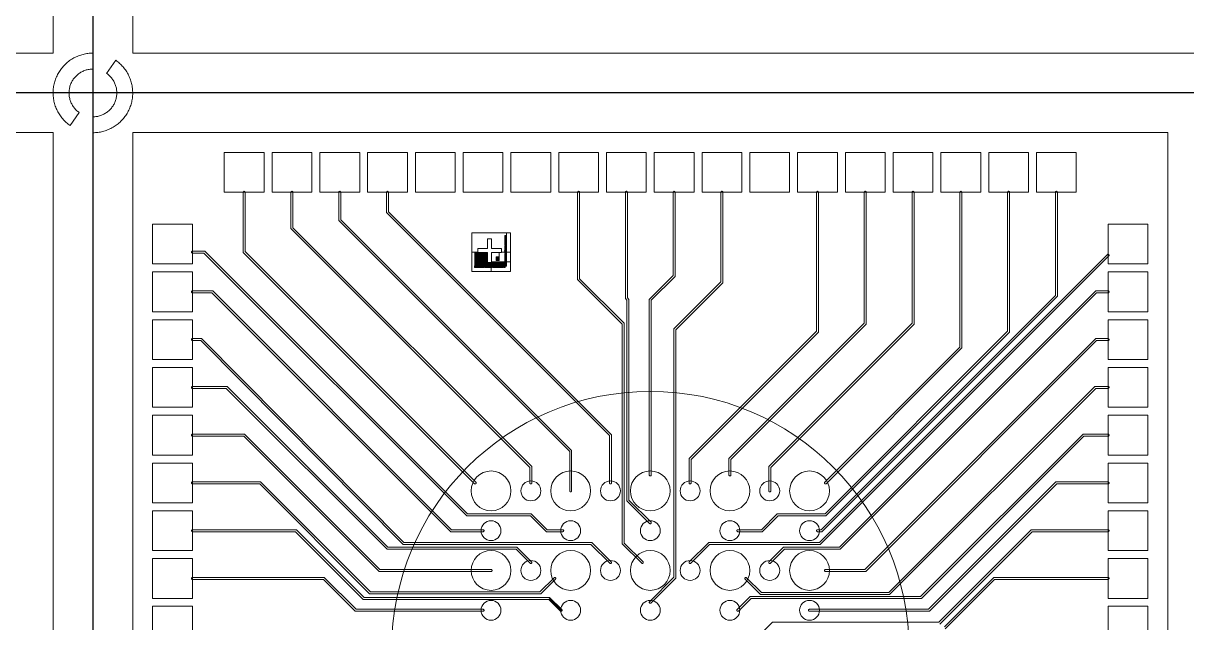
# Model space of a CAD drawing. Extents: x -17000 to 83000, y -71302 to 39000.
# Drawn here: x 43125 to 57737, y -39656 to -32126 of the extents above; entities that cross this region are included whole.
import ezdxf

# ---------------------------------------------------------------- set-up
doc = ezdxf.new("R2010")
doc.units = 0
doc.layers.get('0').update_dxf_attribs({"lineweight": 25, "true_color": 0xffffff})
for name, color, linetype, lineweight, true_color in [('Alighners', 3, 'Continuous', 5, 0x00ff00), ('Boundaries', 6, 'Continuous', 5, 0xff00ff), ('Central Electrodes', 5, 'Continuous', 5, 0x0000ff), ('Connectors', 4, 'Continuous', 5, 0x00ffff), ('Dicing', 1, 'Continuous', 25, 0xff0000)]:
    doc.layers.add(name, color=color, linetype=linetype, lineweight=lineweight, true_color=true_color)

# ---------------------------------------------------------------- blocks, each defined once
blk = doc.blocks.new('Half_moon_alignment1')
at = {"layer": 'Alighners'}
for points in [[(-286.79, -409.58), (-299.5, -400.5), (-311.75, -391), (-324, -381), (-335.75, -370.75), (-347, -360), (-358, -349), (-368.75, -337.5), (-379.25, -326), (-389.25, -314), (-398.75, -301.5), (-408, -289), (-417, -276), (-425.25, -263), (-433.25, -249.5), (-441, -236), (-448, -222), (-454.75, -208), (-461, -193.5), (-466.75, -179), (-472.25, -164.5), (-477.25, -149.5), (-481.5, -134.5), (-485.5, -119.5), (-489, -104.25), (-492, -89), (-494.5, -73.5), (-496.75, -58), (-498.25, -42.5), (-499.25, -27), (-500, -11.25), (-500, 4.25), (-499.75, 20), (-498.75, 35.5), (-497.5, 51), (-495.5, 66.5), (-493.25, 82), (-490.5, 97.5), (-487.25, 112.75), (-483.5, 127.75), (-479.25, 143), (-474.5, 157.75), (-469.25, 172.5), (-463.75, 187), (-457.75, 201.5), (-451, 215.75), (-444.25, 229.75), (-436.75, 243.5), (-429, 257), (-420.75, 270.25), (-412, 283.25), (-403, 296), (-393.5, 308.5), (-383.75, 320.5), (-373.5, 332.5), (-363, 344), (-352, 355), (-340.75, 366), (-329.25, 376.5), (-317.25, 386.5), (-305, 396.25), (-292.5, 405.5), (-279.75, 414.5), (-266.5, 423), (-253.25, 431.25), (-239.75, 438.75), (-225.75, 446), (-211.75, 453), (-197.5, 459.25), (-183, 465.25), (-168.5, 470.75), (-153.75, 475.75), (-138.75, 480.5), (-123.75, 484.5), (-108.5, 488), (-93.25, 491.25), (-77.75, 494), (-62.25, 496.25), (-46.75, 497.75), (-31.25, 499), (-15.5, 499.75), (0, 500), (0, 300), (-12, 299.75), (-24, 299), (-36, 297.75), (-48, 296.25), (-59.75, 294), (-71.5, 291.25), (-83.25, 288.25), (-94.75, 284.75), (-106.25, 280.75), (-117.25, 276.25), (-128.25, 271.25), (-139, 265.75), (-149.75, 260), (-160, 253.75), (-170, 247.25), (-179.75, 240.25), (-189.25, 232.75), (-198.5, 225), (-207.5, 216.75), (-216, 208.25), (-224.25, 199.5), (-232, 190.25), (-239.5, 180.75), (-246.5, 171), (-253.25, 161), (-259.5, 150.75), (-265.25, 140.25), (-270.75, 129.5), (-275.75, 118.5), (-280.25, 107.25), (-284.25, 96), (-288, 84.5), (-291, 72.75), (-293.75, 61), (-296, 49.25), (-297.75, 37.25), (-299, 25.25), (-299.75, 13.25), (-300, 1.25), (-299.75, -10.75), (-299.25, -22.75), (-298, -34.75), (-296.25, -46.75), (-294.25, -58.75), (-291.75, -70.5), (-288.5, -82), (-285, -93.5), (-281, -105), (-276.75, -116.25), (-271.75, -127.25), (-266.5, -138), (-260.75, -148.5), (-254.5, -159), (-248, -169), (-241, -178.75), (-233.5, -188.25), (-225.75, -197.5), (-217.75, -206.5), (-209.25, -215), (-200.5, -223.25), (-191.25, -231.25), (-181.75, -238.75), (-172.07, -245.75)], [(0, -500), (0, -300), (12, -299.75), (24, -299), (36, -297.75), (48, -296.25), (59.75, -294), (71.5, -291.25), (83.25, -288.25), (94.75, -284.75), (106.25, -280.75), (117.25, -276.25), (128.25, -271.25), (139, -265.75), (149.75, -260), (160, -253.75), (170, -247.25), (179.75, -240.25), (189.25, -232.75), (198.5, -225), (207.5, -216.75), (216, -208.25), (224.25, -199.5), (232, -190.25), (239.5, -180.75), (246.5, -171), (253.25, -161), (259.5, -150.75), (265.25, -140.25), (270.75, -129.5), (275.75, -118.5), (280.25, -107.25), (284.25, -96), (288, -84.5), (291, -72.75), (293.75, -61), (296, -49.25), (297.75, -37.25), (299, -25.25), (299.75, -13.25), (300, -1.25), (299.75, 10.75), (299.25, 22.75), (298, 34.75), (296.25, 46.75), (294.25, 58.75), (291.75, 70.5), (288.5, 82), (285, 93.5), (281, 105), (276.75, 116.25), (271.75, 127.25), (266.5, 138), (260.75, 148.5), (254.5, 159), (248, 169), (241, 178.75), (233.5, 188.25), (225.75, 197.5), (217.75, 206.5), (209.25, 215), (200.5, 223.25), (191.25, 231.25), (181.75, 238.75), (172.07, 245.75), (286.79, 409.58), (299.5, 400.5), (311.75, 391), (324, 381), (335.75, 370.75), (347, 360), (358, 349), (368.75, 337.5), (379.25, 326), (389.25, 314), (398.75, 301.5), (408, 289), (417, 276), (425.25, 263), (433.25, 249.5), (441, 236), (448, 222), (454.75, 208), (461, 193.5), (466.75, 179), (472.25, 164.5), (477.25, 149.5), (481.5, 134.5), (485.5, 119.5), (489, 104.25), (492, 89), (494.5, 73.5), (496.75, 58), (498.25, 42.5), (499.25, 27), (500, 11.25), (500, -4.25), (499.75, -20), (498.75, -35.5), (497.5, -51), (495.5, -66.5), (493.25, -82), (490.5, -97.5), (487.25, -112.75), (483.5, -127.75), (479.25, -143), (474.5, -157.75), (469.25, -172.5), (463.75, -187), (457.75, -201.5), (451, -215.75), (444.25, -229.75), (436.75, -243.5), (429, -257), (420.75, -270.25), (412, -283.25), (403, -296), (393.5, -308.5), (383.75, -320.5), (373.5, -332.5), (363, -344), (352, -355), (340.75, -366), (329.25, -376.5), (317.25, -386.5), (305, -396.25), (292.5, -405.5), (279.75, -414.5), (266.5, -423), (253.25, -431.25), (239.75, -438.75), (225.75, -446), (211.75, -453), (197.5, -459.25), (183, -465.25), (168.5, -470.75), (153.75, -475.75), (138.75, -480.5), (123.75, -484.5), (108.5, -488), (93.25, -491.25), (77.75, -494), (62.25, -496.25), (46.75, -497.75), (31.25, -499), (15.5, -499.75)]]:
    blk.add_lwpolyline(points, close=True, dxfattribs=at)
blk = doc.blocks.new('BIG_photolith_alignment1')
at = {"layer": 'Alighners'}
for points in [[(-225, -17.5), (-225, 225), (210, 225), (210, 190), (190, 190), (190, 185), (210, 185), (210, 180.5), (190, 180.5), (190, 175.5), (210, 175.5), (210, 171), (190, 171), (190, 166), (210, 166), (210, 161.5), (190, 161.5), (190, 156.5), (210, 156.5), (210, 152), (190, 152), (190, 147), (210, 147), (210, 142.5), (190, 142.5), (190, 137.5), (210, 137.5), (210, 133), (190, 133), (190, 128), (210, 128), (210, 123.5), (190, 123.5), (190, 118.5), (210, 118.5), (210, 114), (190, 114), (190, 109), (210, 109), (210, 104.5), (190, 104.5), (190, 99.5), (210, 99.5), (210, 95), (190, 95), (190, 90), (210, 90), (210, 85.5), (190, 85.5), (190, 80.5), (210, 80.5), (210, 76), (190, 76), (190, 71), (210, 71), (210, 66.5), (190, 66.5), (190, 61.5), (210, 61.5), (210, 57), (190, 57), (190, 52), (210, 52), (210, 47.5), (190, 47.5), (190, 42.5), (210, 42.5), (210, 38), (190, 38), (190, 33), (210, 33), (210, 28.5), (190, 28.5), (190, 23.5), (210, 23.5), (210, 19), (190, 19), (190, 14), (210, 14), (210, 9.5), (190, 9.5), (190, 4.5), (210, 4.5), (210, 0), (185, 0), (185, -5), (210, -5), (210, -9.5), (190, -9.5), (190, -14.5), (210, -14.5), (210, 225), (260, 225), (260, -17.5), (150, -17.5), (150, 25), (25, 25), (25, 150), (-25, 150), (-25, 25), (-150, 25), (-150, -17.5)], [(-225, -260), (-225, -17.5), (-185, -17.5), (-185, -190), (-190, -190), (-190, -210), (-185, -210), (-185, -17.5), (-175.5, -17.5), (-175.5, -190), (-180.5, -190), (-180.5, -210), (-175.5, -210), (-175.5, -17.5), (-166, -17.5), (-166, -190), (-171, -190), (-171, -210), (-166, -210), (-166, -17.5), (-156.5, -17.5), (-156.5, -190), (-161.5, -190), (-161.5, -210), (-156.5, -210), (-156.5, -17.5), (-150, -17.5), (-150, -25), (-147, -25), (-147, -190), (-152, -190), (-152, -210), (-147, -210), (-147, -25), (-137.5, -25), (-137.5, -190), (-142.5, -190), (-142.5, -210), (-137.5, -210), (-137.5, -25), (-128, -25), (-128, -190), (-133, -190), (-133, -210), (-128, -210), (-128, -25), (-118.5, -25), (-118.5, -190), (-123.5, -190), (-123.5, -210), (-118.5, -210), (-118.5, -25), (-109, -25), (-109, -190), (-114, -190), (-114, -210), (-109, -210), (-109, -25), (-99.5, -25), (-99.5, -190), (-104.5, -190), (-104.5, -210), (-99.5, -210), (-99.5, -25), (-90, -25), (-90, -190), (-95, -190), (-95, -210), (-90, -210), (-90, -25), (-80.5, -25), (-80.5, -190), (-85.5, -190), (-85.5, -210), (-80.5, -210), (-80.5, -25), (-71, -25), (-71, -190), (-76, -190), (-76, -210), (-71, -210), (-71, -25), (-61.5, -25), (-61.5, -190), (-66.5, -190), (-66.5, -210), (-61.5, -210), (-61.5, -25), (-52, -25), (-52, -190), (-57, -190), (-57, -210), (-52, -210), (-52, -25), (-42.5, -25), (-42.5, -190), (-47.5, -190), (-47.5, -210), (-42.5, -210), (-42.5, -25), (-33, -25), (-33, -190), (-38, -190), (-38, -210), (-33, -210), (-33, -25), (-25, -25), (-25, -150), (-23.5, -150), (-23.5, -190), (-28.5, -190), (-28.5, -210), (-23.5, -210), (-23.5, -150), (-14, -150), (-14, -190), (-19, -190), (-19, -210), (-14, -210), (-14, -150), (-4.5, -150), (-4.5, -190), (-9.5, -190), (-9.5, -210), (-4.5, -210), (-4.5, -150), (5, -150), (5, -185), (0, -185), (0, -210), (5, -210), (5, -150), (14.5, -150), (14.5, -190), (9.5, -190), (9.5, -210), (14.5, -210), (14.5, -150), (17.5, -150), (17.5, -260)], [(17.5, -260), (17.5, -150), (24, -150), (24, -190), (19, -190), (19, -210), (24, -210), (24, -150), (25, -150), (25, -138.75), (33.5, -138.75), (33.5, -190), (28.5, -190), (28.5, -210), (33.5, -210), (33.5, -138.75), (43, -138.75), (43, -190), (38, -190), (38, -210), (43, -210), (43, -138.75), (52.5, -138.75), (52.5, -190), (47.5, -190), (47.5, -210), (52.5, -210), (52.5, -138.75), (62, -138.75), (62, -190), (57, -190), (57, -210), (62, -210), (62, -138.75), (71.5, -138.75), (71.5, -190), (66.5, -190), (66.5, -210), (71.5, -210), (71.5, -138.75), (81, -138.75), (81, -190), (76, -190), (76, -210), (81, -210), (81, -138.75), (90.5, -138.75), (90.5, -190), (85.5, -190), (85.5, -210), (90.5, -210), (90.5, -138.75), (100, -138.75), (100, -190), (95, -190), (95, -210), (100, -210), (100, -138.75), (109.5, -138.75), (109.5, -190), (104.5, -190), (104.5, -210), (109.5, -210), (109.5, -138.75), (119, -138.75), (119, -190), (114, -190), (114, -210), (119, -210), (119, -138.75), (128.5, -138.75), (128.5, -190), (123.5, -190), (123.5, -210), (128.5, -210), (128.5, -138.75), (138, -138.75), (138, -190), (133, -190), (133, -210), (138, -210), (138, -138.75), (147.5, -138.75), (147.5, -190), (142.5, -190), (142.5, -210), (147.5, -210), (147.5, -138.75), (157, -138.75), (157, -190), (152, -190), (152, -210), (157, -210), (157, -138.75), (166.5, -138.75), (166.5, -190), (161.5, -190), (161.5, -210), (166.5, -210), (166.5, -138.75), (176, -138.75), (176, -190), (171, -190), (171, -210), (176, -210), (176, -138.75), (185.5, -138.75), (185.5, -190), (180.5, -190), (180.5, -210), (185.5, -210), (185.5, -138.75), (210, -138.75), (210, -142.5), (190, -142.5), (190, -147.5), (210, -147.5), (210, -152), (190, -152), (190, -157), (210, -157), (210, -161.5), (190, -161.5), (190, -166.5), (210, -166.5), (210, -171), (190, -171), (190, -176), (210, -176), (210, -180.5), (190, -180.5), (190, -185.5), (210, -185.5), (210, -190), (190, -190), (190, -210), (195, -210), (195, -195), (210, -195), (210, -138.75), (260, -138.75), (260, -260)], [(25, -138.75), (25, -25), (117.5, -25), (117.5, -77.5), (82.5, -77.5), (82.5, -122.5), (117.5, -122.5), (117.5, -25), (150, -25), (150, -17.5), (210, -17.5), (210, -19), (190, -19), (190, -24), (210, -24), (210, -28.5), (190, -28.5), (190, -33.5), (210, -33.5), (210, -38), (190, -38), (190, -43), (210, -43), (210, -47.5), (190, -47.5), (190, -52.5), (210, -52.5), (210, -57), (190, -57), (190, -62), (210, -62), (210, -66.5), (190, -66.5), (190, -71.5), (210, -71.5), (210, -76), (190, -76), (190, -81), (210, -81), (210, -85.5), (190, -85.5), (190, -90.5), (210, -90.5), (210, -95), (190, -95), (190, -100), (210, -100), (210, -104.5), (190, -104.5), (190, -109.5), (210, -109.5), (210, -114), (190, -114), (190, -119), (210, -119), (210, -123.5), (190, -123.5), (190, -128.5), (210, -128.5), (210, -133), (190, -133), (190, -138), (210, -138), (210, -17.5), (260, -17.5), (260, -138.75)], [(92.5, -117.5), (92.5, -110), (95, -112.5), (105, -112.5), (107.5, -110), (107.5, -90), (105, -87.5), (95, -87.5), (92.5, -90), (92.5, -117.5), (87.5, -112.5), (87.5, -87.5), (92.5, -82.5), (107.5, -82.5), (112.5, -87.5), (112.5, -112.5), (107.5, -117.5)]]:
    blk.add_lwpolyline(points, close=True, dxfattribs=at)

msp = doc.modelspace()

# ---------------------------------------------------------------- linework, layer by layer
at = {"layer": 'Boundaries'}
for points in [[(43500, -32500), (43500, -11500)], [(44500, -11500), (44500, -32500)], [(22500, -32500), (43500, -32500)], [(44500, -32500), (65500, -32500)], [(43500, -33500), (22500, -33500)], [(43500, -54500), (43500, -33500)], [(57500, -33500), (44500, -33500)], [(44500, -33500), (44500, -46500)], [(57500, -46500), (57500, -33500)]]:
    msp.add_lwpolyline(points, dxfattribs=at)
for centre, radius in [((33000, -11000), 50000), ((33000, -11000), 47500), ((51000, -40000), 3250)]:
    msp.add_circle(centre, radius, dxfattribs=at)
at = {"layer": 'Central Electrodes'}
for points in [[(45650, -34250), (45650, -33750), (46150, -33750), (46150, -34250)], [(46250, -34250), (46250, -33750), (46750, -33750), (46750, -34250)], [(46850, -34250), (46850, -33750), (47350, -33750), (47350, -34250)], [(47450, -34250), (47450, -33750), (47950, -33750), (47950, -34250)], [(48050, -34250), (48050, -33750), (48550, -33750), (48550, -34250)], [(48650, -34250), (48650, -33750), (49150, -33750), (49150, -34250)], [(49250, -34250), (49250, -33750), (49750, -33750), (49750, -34250)], [(49850, -34250), (49850, -33750), (50350, -33750), (50350, -34250)], [(50450, -34250), (50450, -33750), (50950, -33750), (50950, -34250)], [(51050, -34250), (51050, -33750), (51550, -33750), (51550, -34250)], [(51650, -34250), (51650, -33750), (52150, -33750), (52150, -34250)], [(52250, -34250), (52250, -33750), (52750, -33750), (52750, -34250)], [(52850, -34250), (52850, -33750), (53350, -33750), (53350, -34250)], [(53450, -34250), (53450, -33750), (53950, -33750), (53950, -34250)], [(54050, -34250), (54050, -33750), (54550, -33750), (54550, -34250)], [(54650, -34250), (54650, -33750), (55150, -33750), (55150, -34250)], [(55250, -34250), (55250, -33750), (55750, -33750), (55750, -34250)], [(55850, -34250), (55850, -33750), (56350, -33750), (56350, -34250)], [(44750, -35150), (44750, -34650), (45250, -34650), (45250, -35150)], [(56750, -35150), (56750, -34650), (57250, -34650), (57250, -35150)], [(44750, -35750), (44750, -35250), (45250, -35250), (45250, -35750)], [(56750, -35750), (56750, -35250), (57250, -35250), (57250, -35750)], [(44750, -36350), (44750, -35850), (45250, -35850), (45250, -36350)], [(56750, -36350), (56750, -35850), (57250, -35850), (57250, -36350)], [(44750, -36950), (44750, -36450), (45250, -36450), (45250, -36950)], [(56750, -36950), (56750, -36450), (57250, -36450), (57250, -36950)], [(44750, -37550), (44750, -37050), (45250, -37050), (45250, -37550)], [(56750, -37550), (56750, -37050), (57250, -37050), (57250, -37550)], [(44750, -38150), (44750, -37650), (45250, -37650), (45250, -38150)], [(56750, -38150), (56750, -37650), (57250, -37650), (57250, -38150)], [(44750, -38750), (44750, -38250), (45250, -38250), (45250, -38750)], [(56750, -38750), (56750, -38250), (57250, -38250), (57250, -38750)], [(44750, -39350), (44750, -38850), (45250, -38850), (45250, -39350)], [(56750, -39350), (56750, -38850), (57250, -38850), (57250, -39350)], [(44750, -39950), (44750, -39450), (45250, -39450), (45250, -39950)], [(56750, -39950), (56750, -39450), (57250, -39450), (57250, -39950)]]:
    msp.add_lwpolyline(points, close=True, dxfattribs=at)
for centre, radius in [((49000, -38000), 250), ((50000, -38000), 250), ((51000, -38000), 250), ((52000, -38000), 250), ((53000, -38000), 250), ((49500, -38000), 125), ((50500, -38000), 125), ((51500, -38000), 125), ((52500, -38000), 125), ((49000, -38500), 125), ((50000, -38500), 125), ((51000, -38500), 125), ((52000, -38500), 125), ((53000, -38500), 125), ((49000, -39000), 250), ((50000, -39000), 250), ((51000, -39000), 250), ((52000, -39000), 250), ((53000, -39000), 250), ((49500, -39000), 125), ((50500, -39000), 125), ((51500, -39000), 125), ((52500, -39000), 125), ((49000, -39500), 125), ((50000, -39500), 125), ((51000, -39500), 125), ((52000, -39500), 125), ((53000, -39500), 125)]:
    msp.add_circle(centre, radius, dxfattribs=at)
at = {"layer": 'Connectors'}
for points in [[(48798.769, -37912.5), (48796.354, -37912.02), (48794.079, -37911.078), (48792.032, -37909.71), (45887.508, -35005.186), (45887.5, -34248.77), (45887.98, -34246.355), (45888.923, -34244.08), (45890.291, -34242.033), (45892.032, -34240.292), (45894.079, -34238.924), (45896.354, -34237.981), (45898.769, -34237.501), (45901.231, -34237.501), (45903.646, -34237.981), (45905.921, -34238.924), (45907.968, -34240.292), (45909.709, -34242.033), (45911.077, -34244.08), (45912.02, -34246.355), (45912.5, -34248.77), (45912.508, -34994.83), (48809.71, -37892.032), (48811.078, -37894.079), (48812.02, -37896.354), (48812.5, -37898.769), (48812.5, -37901.231), (48812.02, -37903.646), (48811.077, -37905.921), (48809.709, -37907.968), (48807.968, -37909.709), (48805.921, -37911.077), (48803.646, -37912.02), (48801.231, -37912.5)], [(49498.769, -37912.467), (49496.354, -37911.987), (49494.079, -37911.044), (49492.032, -37909.676), (49490.291, -37907.935), (49488.923, -37905.888), (49487.98, -37903.613), (49487.5, -37901.198), (49487.5, -37705.178), (46487.5, -34705.178), (46487.5, -34248.769), (46487.98, -34246.354), (46488.923, -34244.079), (46490.291, -34242.032), (46492.032, -34240.291), (46494.079, -34238.923), (46496.354, -34237.98), (46498.769, -34237.5), (46501.231, -34237.5), (46503.646, -34237.98), (46505.921, -34238.923), (46507.968, -34240.291), (46509.709, -34242.032), (46511.077, -34244.079), (46512.02, -34246.354), (46512.5, -34248.769), (46512.5, -34694.822), (49512.5, -37694.822), (49512.5, -37901.198), (49512.02, -37903.613), (49511.077, -37905.888), (49509.709, -37907.935), (49507.968, -37909.676), (49505.921, -37911.044), (49503.646, -37911.987), (49501.231, -37912.467)], [(49998.769, -38012.415), (49996.354, -38011.935), (49994.079, -38010.992), (49992.032, -38009.624), (49990.291, -38007.883), (49988.923, -38005.836), (49987.98, -38003.561), (49987.5, -38001.146), (49987.5, -37505.184), (47087.5, -34605.178), (47087.5, -34248.769), (47087.98, -34246.354), (47088.923, -34244.079), (47090.291, -34242.032), (47092.032, -34240.291), (47094.079, -34238.923), (47096.354, -34237.98), (47098.769, -34237.5), (47101.231, -34237.5), (47103.646, -34237.98), (47105.921, -34238.923), (47107.968, -34240.291), (47109.709, -34242.032), (47111.077, -34244.079), (47112.02, -34246.354), (47112.5, -34248.769), (47112.5, -34594.822), (50012.5, -37494.828), (50012.5, -38001.146), (50012.02, -38003.561), (50011.077, -38005.836), (50009.709, -38007.883), (50007.968, -38009.624), (50005.921, -38010.992), (50003.646, -38011.935), (50001.231, -38012.415)], [(50498.769, -37912.5), (50496.354, -37912.02), (50494.079, -37911.077), (50492.032, -37909.709), (50490.291, -37907.968), (50488.923, -37905.921), (50487.98, -37903.646), (50487.5, -37901.231), (50487.5, -37305.178), (47687.5, -34505.178), (47687.5, -34248.769), (47687.98, -34246.354), (47688.923, -34244.079), (47690.291, -34242.032), (47692.032, -34240.291), (47694.079, -34238.923), (47696.354, -34237.98), (47698.769, -34237.5), (47701.231, -34237.5), (47703.646, -34237.98), (47705.921, -34238.923), (47707.968, -34240.291), (47709.709, -34242.032), (47711.077, -34244.079), (47712.02, -34246.354), (47712.5, -34248.769), (47712.5, -34494.822), (50512.5, -37294.822), (50512.5, -37901.231), (50512.02, -37903.646), (50511.077, -37905.921), (50509.709, -37907.968), (50507.968, -37909.709), (50505.921, -37911.077), (50503.646, -37912.02), (50501.231, -37912.5)], [(50898.769, -38912.5), (50896.354, -38912.02), (50894.079, -38911.078), (50892.032, -38909.71), (50647.5, -38665.178), (50647.499, -35905.177), (50087.5, -35345.174), (50087.501, -34248.769), (50087.981, -34246.354), (50088.924, -34244.079), (50090.292, -34242.032), (50092.033, -34240.291), (50094.08, -34238.923), (50096.355, -34237.98), (50098.77, -34237.5), (50101.232, -34237.5), (50103.647, -34237.98), (50105.922, -34238.923), (50107.969, -34240.291), (50109.71, -34242.032), (50111.078, -34244.079), (50112.021, -34246.354), (50112.501, -34248.769), (50112.5, -35334.818), (50672.499, -35894.821), (50672.5, -38654.822), (50909.71, -38892.032), (50911.078, -38894.079), (50912.02, -38896.354), (50912.5, -38898.769), (50912.5, -38901.231), (50912.02, -38903.646), (50911.077, -38905.921), (50909.709, -38907.968), (50907.968, -38909.709), (50905.921, -38911.077), (50903.646, -38912.02), (50901.231, -38912.5)], [(50998.769, -38412.5), (50996.354, -38412.02), (50994.079, -38411.078), (50992.032, -38409.71), (50707.5, -38125.178), (50707.5, -35605.178), (50687.5, -35585.178), (50687.5, -34248.769), (50687.98, -34246.354), (50688.923, -34244.079), (50690.291, -34242.032), (50692.032, -34240.291), (50694.079, -34238.923), (50696.354, -34237.98), (50698.769, -34237.5), (50701.231, -34237.5), (50703.646, -34237.98), (50705.921, -34238.923), (50707.968, -34240.291), (50709.709, -34242.032), (50711.077, -34244.079), (50712.02, -34246.354), (50712.5, -34248.769), (50712.5, -35574.822), (50732.5, -35594.822), (50732.5, -38114.822), (51009.71, -38392.032), (51011.078, -38394.079), (51012.02, -38396.354), (51012.5, -38398.769), (51012.5, -38401.231), (51012.02, -38403.646), (51011.077, -38405.921), (51009.709, -38407.968), (51007.968, -38409.709), (51005.921, -38411.077), (51003.646, -38412.02), (51001.231, -38412.5)], [(50998.769, -39412.5), (50996.354, -39412.02), (50994.079, -39411.077), (50992.032, -39409.709), (50990.291, -39407.968), (50988.923, -39405.921), (50987.98, -39403.646), (50987.5, -39401.231), (50987.5, -39398.769), (50987.98, -39396.354), (50988.922, -39394.079), (50990.29, -39392.032), (51297.5, -39084.822), (51297.5, -35964.822), (51887.5, -35374.822), (51887.5, -34248.769), (51887.98, -34246.354), (51888.923, -34244.079), (51890.291, -34242.032), (51892.032, -34240.291), (51894.079, -34238.923), (51896.354, -34237.98), (51898.769, -34237.5), (51901.231, -34237.5), (51903.646, -34237.98), (51905.921, -34238.923), (51907.968, -34240.291), (51909.709, -34242.032), (51911.077, -34244.079), (51912.02, -34246.354), (51912.5, -34248.769), (51912.5, -35385.178), (51322.5, -35975.178), (51322.5, -39095.178), (51007.968, -39409.71), (51005.921, -39411.078), (51003.646, -39412.02), (51001.231, -39412.5)], [(50998.769, -37812.5), (50996.354, -37812.02), (50994.079, -37811.077), (50992.032, -37809.709), (50990.291, -37807.968), (50988.923, -37805.921), (50987.98, -37803.646), (50987.5, -37801.231), (50987.5, -35594.822), (51287.5, -35294.822), (51287.5, -34248.769), (51287.98, -34246.354), (51288.923, -34244.079), (51290.291, -34242.032), (51292.032, -34240.291), (51294.079, -34238.923), (51296.354, -34237.98), (51298.769, -34237.5), (51301.231, -34237.5), (51303.646, -34237.98), (51305.921, -34238.923), (51307.968, -34240.291), (51309.709, -34242.032), (51311.077, -34244.079), (51312.02, -34246.354), (51312.5, -34248.769), (51312.5, -35305.178), (51012.5, -35605.178), (51012.5, -37801.231), (51012.02, -37803.646), (51011.077, -37805.921), (51009.709, -37807.968), (51007.968, -37809.709), (51005.921, -37811.077), (51003.646, -37812.02), (51001.231, -37812.5)], [(51498.769, -37912.5), (51496.354, -37912.02), (51494.079, -37911.077), (51492.032, -37909.709), (51490.291, -37907.968), (51488.923, -37905.921), (51487.98, -37903.646), (51487.5, -37901.231), (51487.5, -37594.822), (53087.5, -35994.822), (53087.5, -34248.769), (53087.98, -34246.354), (53088.923, -34244.079), (53090.291, -34242.032), (53092.032, -34240.291), (53094.079, -34238.923), (53096.354, -34237.98), (53098.769, -34237.5), (53101.231, -34237.5), (53103.646, -34237.98), (53105.921, -34238.923), (53107.968, -34240.291), (53109.709, -34242.032), (53111.077, -34244.079), (53112.02, -34246.354), (53112.5, -34248.769), (53112.5, -36005.178), (51512.5, -37605.178), (51512.5, -37901.231), (51512.02, -37903.646), (51511.077, -37905.921), (51509.709, -37907.968), (51507.968, -37909.709), (51505.921, -37911.077), (51503.646, -37912.02), (51501.231, -37912.5)], [(51998.769, -37812.5), (51996.354, -37812.02), (51994.079, -37811.077), (51992.032, -37809.709), (51990.291, -37807.968), (51988.923, -37805.921), (51987.98, -37803.646), (51987.5, -37801.231), (51987.5, -37594.822), (53687.5, -35894.822), (53687.5, -34248.769), (53687.98, -34246.354), (53688.923, -34244.079), (53690.291, -34242.032), (53692.032, -34240.291), (53694.079, -34238.923), (53696.354, -34237.98), (53698.769, -34237.5), (53701.231, -34237.5), (53703.646, -34237.98), (53705.921, -34238.923), (53707.968, -34240.291), (53709.709, -34242.032), (53711.077, -34244.079), (53712.02, -34246.354), (53712.5, -34248.769), (53712.5, -35905.178), (52012.5, -37605.178), (52012.5, -37801.231), (52012.02, -37803.646), (52011.077, -37805.921), (52009.709, -37807.968), (52007.968, -37809.709), (52005.921, -37811.077), (52003.646, -37812.02), (52001.231, -37812.5)], [(52098.769, -38512.5), (52096.354, -38512.02), (52094.079, -38511.077), (52092.032, -38509.709), (52090.291, -38507.968), (52088.923, -38505.921), (52087.98, -38503.646), (52087.5, -38501.231), (52087.5, -38498.769), (52087.98, -38496.354), (52088.923, -38494.079), (52090.291, -38492.032), (52092.032, -38490.291), (52094.079, -38488.923), (52096.354, -38487.98), (52098.769, -38487.5), (52394.822, -38487.5), (52594.822, -38287.5), (53194.822, -38287.5), (55487.5, -35994.822), (55487.5, -34248.769), (55487.98, -34246.354), (55488.923, -34244.079), (55490.291, -34242.032), (55492.032, -34240.291), (55494.079, -34238.923), (55496.354, -34237.98), (55498.769, -34237.5), (55501.231, -34237.5), (55503.646, -34237.98), (55505.921, -34238.923), (55507.968, -34240.291), (55509.709, -34242.032), (55511.077, -34244.079), (55512.02, -34246.354), (55512.5, -34248.769), (55512.5, -36005.178), (53205.178, -38312.5), (52605.178, -38312.5), (52405.178, -38512.5)], [(52498.769, -38012.5), (52496.354, -38012.02), (52494.079, -38011.077), (52492.032, -38009.709), (52490.291, -38007.968), (52488.923, -38005.921), (52487.98, -38003.646), (52487.5, -38001.231), (52487.5, -37694.822), (54287.5, -35894.822), (54287.5, -34248.769), (54287.98, -34246.354), (54288.923, -34244.079), (54290.291, -34242.032), (54292.032, -34240.291), (54294.079, -34238.923), (54296.354, -34237.98), (54298.769, -34237.5), (54301.231, -34237.5), (54303.646, -34237.98), (54305.921, -34238.923), (54307.968, -34240.291), (54309.709, -34242.032), (54311.077, -34244.079), (54312.02, -34246.354), (54312.5, -34248.769), (54312.5, -35905.178), (52512.5, -37705.178), (52512.5, -38001.231), (52512.02, -38003.646), (52511.077, -38005.921), (52509.709, -38007.968), (52507.968, -38009.709), (52505.921, -38011.077), (52503.646, -38012.02), (52501.231, -38012.5)], [(53098.769, -38512.5), (53096.354, -38512.02), (53094.079, -38511.077), (53092.032, -38509.709), (53090.291, -38507.968), (53088.923, -38505.921), (53087.98, -38503.646), (53087.5, -38501.231), (53087.5, -38498.769), (53087.98, -38496.354), (53088.923, -38494.079), (53090.291, -38492.032), (53092.032, -38490.291), (53094.079, -38488.923), (53096.354, -38487.98), (53098.769, -38487.5), (53144.822, -38487.5), (56087.5, -35544.822), (56087.5, -34248.769), (56087.98, -34246.354), (56088.923, -34244.079), (56090.291, -34242.032), (56092.032, -34240.291), (56094.079, -34238.923), (56096.354, -34237.98), (56098.769, -34237.5), (56101.231, -34237.5), (56103.646, -34237.98), (56105.921, -34238.923), (56107.968, -34240.291), (56109.709, -34242.032), (56111.077, -34244.079), (56112.02, -34246.354), (56112.5, -34248.769), (56112.5, -35555.178), (53155.178, -38512.5)], [(53198.769, -37912.5), (53196.354, -37912.02), (53194.079, -37911.077), (53192.032, -37909.709), (53190.291, -37907.968), (53188.923, -37905.921), (53187.98, -37903.646), (53187.5, -37901.231), (53187.5, -37898.769), (53187.98, -37896.354), (53188.922, -37894.079), (53190.29, -37892.032), (54887.5, -36194.822), (54887.5, -34248.769), (54887.98, -34246.354), (54888.923, -34244.079), (54890.291, -34242.032), (54892.032, -34240.291), (54894.079, -34238.923), (54896.354, -34237.98), (54898.769, -34237.5), (54901.231, -34237.5), (54903.646, -34237.98), (54905.921, -34238.923), (54907.968, -34240.291), (54909.709, -34242.032), (54911.077, -34244.079), (54912.02, -34246.354), (54912.5, -34248.769), (54912.5, -36205.178), (53207.968, -37909.71), (53205.921, -37911.078), (53203.646, -37912.02), (53201.231, -37912.5)], [(49694.822, -38512.5), (49494.822, -38312.5), (48694.822, -38312.5), (45394.822, -35012.5), (45248.769, -35012.5), (45246.354, -35012.02), (45244.079, -35011.077), (45242.032, -35009.709), (45240.291, -35007.968), (45238.923, -35005.921), (45237.98, -35003.646), (45237.5, -35001.231), (45237.5, -34998.769), (45237.98, -34996.354), (45238.923, -34994.079), (45240.291, -34992.032), (45242.032, -34990.291), (45244.079, -34988.923), (45246.354, -34987.98), (45248.769, -34987.5), (45405.178, -34987.5), (48705.178, -38287.5), (49505.178, -38287.5), (49705.178, -38487.5), (49901.231, -38487.5), (49903.646, -38487.98), (49905.921, -38488.923), (49907.968, -38490.291), (49909.709, -38492.032), (49911.077, -38494.079), (49912.02, -38496.354), (49912.5, -38498.769), (49912.5, -38501.231), (49912.02, -38503.646), (49911.077, -38505.921), (49909.709, -38507.968), (49907.968, -38509.709), (49905.921, -38511.077), (49903.646, -38512.02), (49901.231, -38512.5)], [(51498.769, -38912.5), (51496.354, -38912.02), (51494.079, -38911.077), (51492.032, -38909.709), (51490.291, -38907.968), (51488.923, -38905.921), (51487.98, -38903.646), (51487.5, -38901.231), (51487.5, -38898.769), (51487.98, -38896.354), (51488.922, -38894.079), (51490.29, -38892.032), (51734.822, -38647.5), (53124.822, -38647.5), (56742.032, -35030.29), (56744.079, -35028.922), (56746.354, -35027.98), (56748.769, -35027.5), (56751.231, -35027.5), (56753.646, -35027.98), (56755.921, -35028.923), (56757.968, -35030.291), (56759.709, -35032.032), (56761.077, -35034.079), (56762.02, -35036.354), (56762.5, -35038.769), (56762.5, -35041.231), (56762.02, -35043.646), (56761.078, -35045.921), (56759.71, -35047.968), (53135.178, -38672.5), (51745.178, -38672.5), (51507.968, -38909.71), (51505.921, -38911.078), (51503.646, -38912.02), (51501.231, -38912.5)], [(48494.822, -38512.5), (45494.822, -35512.5), (45248.769, -35512.5), (45246.354, -35512.02), (45244.079, -35511.077), (45242.032, -35509.709), (45240.291, -35507.968), (45238.923, -35505.921), (45237.98, -35503.646), (45237.5, -35501.231), (45237.5, -35498.769), (45237.98, -35496.354), (45238.923, -35494.079), (45240.291, -35492.032), (45242.032, -35490.291), (45244.079, -35488.923), (45246.354, -35487.98), (45248.769, -35487.5), (45505.178, -35487.5), (48505.178, -38487.5), (48901.231, -38487.5), (48903.646, -38487.98), (48905.921, -38488.923), (48907.968, -38490.291), (48909.709, -38492.032), (48911.077, -38494.079), (48912.02, -38496.354), (48912.5, -38498.769), (48912.5, -38501.231), (48912.02, -38503.646), (48911.077, -38505.921), (48909.709, -38507.968), (48907.968, -38509.709), (48905.921, -38511.077), (48903.646, -38512.02), (48901.231, -38512.5)], [(52498.769, -38912.5), (52496.354, -38912.02), (52494.079, -38911.077), (52492.032, -38909.709), (52490.291, -38907.968), (52488.923, -38905.921), (52487.98, -38903.646), (52487.5, -38901.231), (52487.5, -38898.769), (52487.98, -38896.354), (52488.922, -38894.079), (52490.29, -38892.032), (52674.822, -38707.5), (53374.822, -38707.5), (56594.822, -35487.5), (56751.231, -35487.5), (56753.646, -35487.98), (56755.921, -35488.923), (56757.968, -35490.291), (56759.709, -35492.032), (56761.077, -35494.079), (56762.02, -35496.354), (56762.5, -35498.769), (56762.5, -35501.231), (56762.02, -35503.646), (56761.077, -35505.921), (56759.709, -35507.968), (56757.968, -35509.709), (56755.921, -35511.077), (56753.646, -35512.02), (56751.231, -35512.5), (56605.178, -35512.5), (53385.178, -38732.5), (52685.178, -38732.5), (52507.968, -38909.71), (52505.921, -38911.078), (52503.646, -38912.02), (52501.231, -38912.5)], [(50498.769, -38912.5), (50496.354, -38912.02), (50494.079, -38911.078), (50492.032, -38909.71), (50254.822, -38672.5), (47894.794, -38672.5), (45354.794, -36112.5), (45248.769, -36112.5), (45246.354, -36112.02), (45244.079, -36111.077), (45242.032, -36109.709), (45240.291, -36107.968), (45238.923, -36105.921), (45237.98, -36103.646), (45237.5, -36101.231), (45237.5, -36098.769), (45237.98, -36096.354), (45238.923, -36094.079), (45240.291, -36092.032), (45242.032, -36090.291), (45244.079, -36088.923), (45246.354, -36087.98), (45248.769, -36087.5), (45365.206, -36087.5), (47905.206, -38647.5), (50265.178, -38647.5), (50509.71, -38892.032), (50511.078, -38894.079), (50512.02, -38896.354), (50512.5, -38898.769), (50512.5, -38901.231), (50512.02, -38903.646), (50511.077, -38905.921), (50509.709, -38907.968), (50507.968, -38909.709), (50505.921, -38911.077), (50503.646, -38912.02), (50501.231, -38912.5)], [(53198.769, -39012.5), (53196.354, -39012.02), (53194.079, -39011.077), (53192.032, -39009.709), (53190.291, -39007.968), (53188.923, -39005.921), (53187.98, -39003.646), (53187.5, -39001.231), (53187.5, -38998.769), (53187.98, -38996.354), (53188.923, -38994.079), (53190.291, -38992.032), (53192.032, -38990.291), (53194.079, -38988.923), (53196.354, -38987.98), (53198.769, -38987.5), (53694.822, -38987.5), (56594.822, -36087.5), (56751.231, -36087.5), (56753.646, -36087.98), (56755.921, -36088.923), (56757.968, -36090.291), (56759.709, -36092.032), (56761.077, -36094.079), (56762.02, -36096.354), (56762.5, -36098.769), (56762.5, -36101.231), (56762.02, -36103.646), (56761.077, -36105.921), (56759.709, -36107.968), (56757.968, -36109.709), (56755.921, -36111.077), (56753.646, -36112.02), (56751.231, -36112.5), (56605.178, -36112.5), (53705.178, -39012.5)], [(49498.769, -38912.5), (49496.354, -38912.02), (49494.079, -38911.078), (49492.032, -38909.71), (49314.822, -38732.5), (47694.822, -38732.5), (45674.822, -36712.5), (45248.769, -36712.5), (45246.354, -36712.02), (45244.079, -36711.077), (45242.032, -36709.709), (45240.291, -36707.968), (45238.923, -36705.921), (45237.98, -36703.646), (45237.5, -36701.231), (45237.5, -36698.769), (45237.98, -36696.354), (45238.923, -36694.079), (45240.291, -36692.032), (45242.032, -36690.291), (45244.079, -36688.923), (45246.354, -36687.98), (45248.769, -36687.5), (45685.178, -36687.5), (47705.178, -38707.5), (49325.178, -38707.5), (49509.71, -38892.032), (49511.078, -38894.079), (49512.02, -38896.354), (49512.5, -38898.769), (49512.5, -38901.231), (49512.02, -38903.646), (49511.077, -38905.921), (49509.709, -38907.968), (49507.968, -38909.709), (49505.921, -38911.077), (49503.646, -38912.02), (49501.231, -38912.5)], [(52384.822, -39302.5), (52190.29, -39107.968), (52188.922, -39105.921), (52187.98, -39103.646), (52187.5, -39101.231), (52187.5, -39098.769), (52187.98, -39096.354), (52188.923, -39094.079), (52190.291, -39092.032), (52192.032, -39090.291), (52194.079, -39088.923), (52196.354, -39087.98), (52198.769, -39087.5), (52201.231, -39087.5), (52203.646, -39087.98), (52205.921, -39088.922), (52207.968, -39090.29), (52395.178, -39277.5), (53994.822, -39277.5), (56584.822, -36687.5), (56751.231, -36687.5), (56753.646, -36687.98), (56755.921, -36688.923), (56757.968, -36690.291), (56759.709, -36692.032), (56761.077, -36694.079), (56762.02, -36696.354), (56762.5, -36698.769), (56762.5, -36701.231), (56762.02, -36703.646), (56761.077, -36705.921), (56759.709, -36707.968), (56757.968, -36709.709), (56755.921, -36711.077), (56753.646, -36712.02), (56751.231, -36712.5), (56595.178, -36712.5), (54005.178, -39302.5)], [(47594.822, -39012.5), (45894.822, -37312.5), (45248.769, -37312.5), (45246.354, -37312.02), (45244.079, -37311.077), (45242.032, -37309.709), (45240.291, -37307.968), (45238.923, -37305.921), (45237.98, -37303.646), (45237.5, -37301.231), (45237.5, -37298.769), (45237.98, -37296.354), (45238.923, -37294.079), (45240.291, -37292.032), (45242.032, -37290.291), (45244.079, -37288.923), (45246.354, -37287.98), (45248.769, -37287.5), (45905.178, -37287.5), (47605.178, -38987.5), (49001.231, -38987.5), (49003.646, -38987.98), (49005.921, -38988.923), (49007.968, -38990.291), (49009.709, -38992.032), (49011.077, -38994.079), (49012.02, -38996.354), (49012.5, -38998.769), (49012.5, -39001.231), (49012.02, -39003.646), (49011.077, -39005.921), (49009.709, -39007.968), (49007.968, -39009.709), (49005.921, -39011.077), (49003.646, -39012.02), (49001.231, -39012.5)], [(52098.769, -39512.5), (52096.354, -39512.02), (52094.079, -39511.077), (52092.032, -39509.709), (52090.291, -39507.968), (52088.923, -39505.921), (52087.98, -39503.646), (52087.5, -39501.231), (52087.5, -39498.769), (52087.98, -39496.354), (52088.922, -39494.079), (52090.29, -39492.032), (52254.822, -39327.5), (54394.822, -39327.5), (56434.822, -37287.5), (56751.231, -37287.5), (56753.646, -37287.98), (56755.921, -37288.923), (56757.968, -37290.291), (56759.709, -37292.032), (56761.077, -37294.079), (56762.02, -37296.354), (56762.5, -37298.769), (56762.5, -37301.231), (56762.02, -37303.646), (56761.077, -37305.921), (56759.709, -37307.968), (56757.968, -37309.709), (56755.921, -37311.077), (56753.646, -37312.02), (56751.231, -37312.5), (56445.178, -37312.5), (54405.178, -39352.5), (52265.178, -39352.5), (52107.968, -39509.71), (52105.921, -39511.078), (52103.646, -39512.02), (52101.231, -39512.5)], [(47474.822, -39292.5), (46094.822, -37912.5), (45248.769, -37912.5), (45246.354, -37912.02), (45244.079, -37911.077), (45242.032, -37909.709), (45240.291, -37907.968), (45238.923, -37905.921), (45237.98, -37903.646), (45237.5, -37901.231), (45237.5, -37898.769), (45237.98, -37896.354), (45238.923, -37894.079), (45240.291, -37892.032), (45242.032, -37890.291), (45244.079, -37888.923), (45246.354, -37887.98), (45248.769, -37887.5), (46105.178, -37887.5), (47485.178, -39267.5), (49614.822, -39267.5), (49792.032, -39090.29), (49794.079, -39088.922), (49796.354, -39087.98), (49798.769, -39087.5), (49801.231, -39087.5), (49803.646, -39087.98), (49805.921, -39088.923), (49807.968, -39090.291), (49809.709, -39092.032), (49811.077, -39094.079), (49812.02, -39096.354), (49812.5, -39098.769), (49812.5, -39101.231), (49812.02, -39103.646), (49811.078, -39105.921), (49809.71, -39107.968), (49625.178, -39292.5)], [(52998.769, -39512.5), (52996.354, -39512.02), (52994.079, -39511.077), (52992.032, -39509.709), (52990.291, -39507.968), (52988.923, -39505.921), (52987.98, -39503.646), (52987.5, -39501.231), (52987.5, -39498.769), (52987.98, -39496.354), (52988.923, -39494.079), (52990.291, -39492.032), (52992.032, -39490.291), (52994.079, -39488.923), (52996.354, -39487.98), (52998.769, -39487.5), (54494.822, -39487.5), (56094.822, -37887.5), (56751.231, -37887.5), (56753.646, -37887.98), (56755.921, -37888.923), (56757.968, -37890.291), (56759.709, -37892.032), (56761.077, -37894.079), (56762.02, -37896.354), (56762.5, -37898.769), (56762.5, -37901.231), (56762.02, -37903.646), (56761.077, -37905.921), (56759.709, -37907.968), (56757.968, -37909.709), (56755.921, -37911.077), (56753.646, -37912.02), (56751.231, -37912.5), (56105.178, -37912.5), (54505.178, -39512.5)], [(49878.769, -39512.5), (49876.354, -39512.02), (49874.079, -39511.078), (49872.032, -39509.71), (49724.822, -39362.5), (47394.822, -39362.5), (46544.822, -38512.5), (45248.769, -38512.5), (45246.354, -38512.02), (45244.079, -38511.077), (45242.032, -38509.709), (45240.291, -38507.968), (45238.923, -38505.921), (45237.98, -38503.646), (45237.5, -38501.231), (45237.5, -38498.769), (45237.98, -38496.354), (45238.923, -38494.079), (45240.291, -38492.032), (45242.032, -38490.291), (45244.079, -38488.923), (45246.354, -38487.98), (45248.769, -38487.5), (46555.178, -38487.5), (47405.178, -39337.5), (49735.178, -39337.5), (49889.71, -39492.032), (49891.078, -39494.079), (49892.02, -39496.354), (49892.5, -39498.769), (49892.5, -39501.231), (49892.02, -39503.646), (49891.077, -39505.921), (49889.709, -39507.968), (49887.968, -39509.709), (49885.921, -39511.077), (49883.646, -39512.02), (49881.231, -39512.5)], [(47294.822, -39512.5), (46894.822, -39112.5), (45248.769, -39112.5), (45246.354, -39112.02), (45244.079, -39111.077), (45242.032, -39109.709), (45240.291, -39107.968), (45238.923, -39105.921), (45237.98, -39103.646), (45237.5, -39101.231), (45237.5, -39098.769), (45237.98, -39096.354), (45238.923, -39094.079), (45240.291, -39092.032), (45242.032, -39090.291), (45244.079, -39088.923), (45246.354, -39087.98), (45248.769, -39087.5), (46905.178, -39087.5), (47305.178, -39487.5), (48901.231, -39487.5), (48903.646, -39487.98), (48905.921, -39488.923), (48907.968, -39490.291), (48909.709, -39492.032), (48911.077, -39494.079), (48912.02, -39496.354), (48912.5, -39498.769), (48912.5, -39501.231), (48912.02, -39503.646), (48911.077, -39505.921), (48909.709, -39507.968), (48907.968, -39509.709), (48905.921, -39511.077), (48903.646, -39512.02), (48901.231, -39512.5)]]:
    msp.add_lwpolyline(points, close=True, dxfattribs=at)
for points in [[(52190.29, -39992.032), (52534.822, -39647.5), (54624.822, -39647.5), (55784.822, -38487.5), (56751.231, -38487.5), (56753.646, -38487.98), (56755.921, -38488.923), (56757.968, -38490.291), (56759.709, -38492.032), (56761.077, -38494.079), (56762.02, -38496.354), (56762.5, -38498.769), (56762.5, -38501.231), (56762.02, -38503.646), (56761.077, -38505.921), (56759.709, -38507.968), (56757.968, -38509.709), (56755.921, -38511.077), (56753.646, -38512.02), (56751.231, -38512.5), (55795.178, -38512.5), (54635.178, -39672.5)], [(54694.822, -39707.5), (55314.822, -39087.5), (56751.231, -39087.5), (56753.646, -39087.98), (56755.921, -39088.923), (56757.968, -39090.291), (56759.709, -39092.032), (56761.077, -39094.079), (56762.02, -39096.354), (56762.5, -39098.769), (56762.5, -39101.231), (56762.02, -39103.646), (56761.077, -39105.921), (56759.709, -39107.968), (56757.968, -39109.709), (56755.921, -39111.077), (56753.646, -39112.02), (56751.231, -39112.5), (55325.178, -39112.5), (54705.178, -39732.5)], [(49880, -39500), (49730, -39350)]]:
    msp.add_lwpolyline(points, dxfattribs=at)
at = {"layer": 'Dicing'}
for p, q in [((44000, 39000), (44000, -61000)), ((83000, -33000), (-17000, -33000))]:
    msp.add_line(p, q, dxfattribs=at)

# ---------------------------------------------------------------- block references
for name, p in [('Half_moon_alignment1', (43999.594, -33001.466)), ('BIG_photolith_alignment1', (48982.5, -34982.5))]:
    msp.add_blockref(name, p)

doc.saveas('drawing.dxf')
